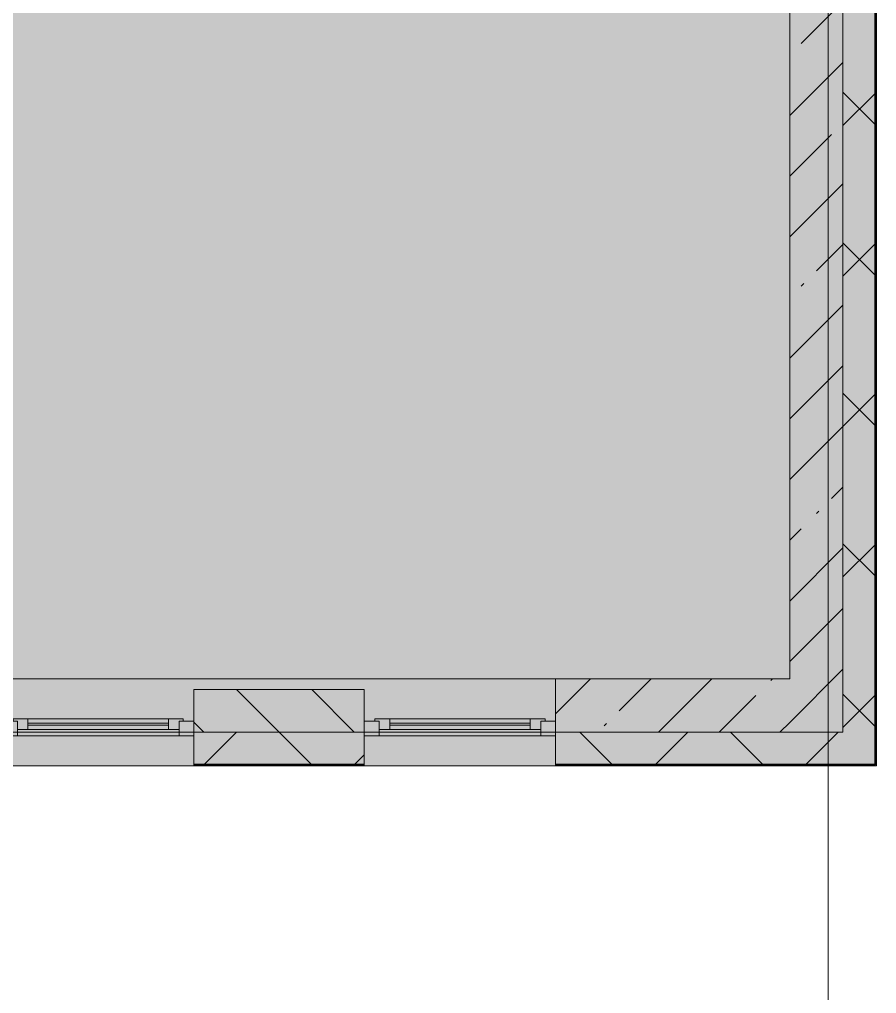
# Model space of a CAD drawing. Header units: millimetres. Extents: x 81663 to 277412, y -8553 to 29000.
# Drawn here: x 269438 to 273466, y -1328 to 3249 of the extents above; entities that cross this region are included whole.
import ezdxf

# ---------------------------------------------------------------- set-up
doc = ezdxf.new("R2010")
doc.units = ezdxf.units.MM
doc.layers.add('A-DETL-GENF-2', color=7, linetype='Continuous', lineweight=9, true_color=0xc0c0c0, transparency=0.4)
for name, color, linetype, lineweight, true_color in [('A-GLAZ-1', 7, 'Continuous', 5, 0x737373), ('A-WALL-5', 7, 'Continuous', 5, 0x737373), ('A-WALL-6', 7, 'Continuous', 9, 0x737373), ('I-WALL-4', 7, 'Continuous', 5, 0x737373)]:
    doc.layers.add(name, color=color, linetype=linetype, lineweight=lineweight, true_color=true_color)
for name, color, linetype, lineweight in [('A-WALL-4', 7, 'Continuous', 5), ('I-WALL-3', 7, 'Continuous', 5), ('Оси', 7, 'Continuous', 9)]:
    doc.layers.add(name, color=color, linetype=linetype, lineweight=lineweight)
pattern_1 = [(45, (148228.23, 0), (-353.5534, 353.5534), []), (135, (148228.23, 0), (-353.5534, -353.5534), [])]
pattern_2 = [(45, (148228.23, 0), (-285.1231, 285.1231), []), (45, (148513.35, 0), (-285.1231, 285.1231), [504.031, -100.806, 16.764, -84.042])]

# ---------------------------------------------------------------- blocks, each defined once
blk = doc.blocks.new('120_Окно_СКБ_1Ст - 120_Окно_СКБ_1Ст 900х2500_h_ с форточкой-22876038-2_5_3_птичка')
at = {"layer": 'A-GLAZ-1'}
for p, q in [((-450, -127), (-450, -57)), ((-450, -57), (-380, -57)), ((450, -57), (-450, -57)), ((-380, -57), (-380, -127)), ((380, -87), (-380, -87)), ((-380, -87), (-380, -127)), ((-330, -137), (-330, -87)), ((330, -137), (330, -87)), ((380, -127), (380, -57)), ((380, -57), (450, -57)), ((380, -127), (380, -87)), ((450, -57), (450, -127)), ((-380, -127), (-450, -127)), ((-450, -127), (-400, -127)), ((-380, -127), (-400, -127)), ((-400, -127), (-400, -137)), ((-400, -137), (400, -137)), ((400, -137), (-400, -137)), ((-330, -107), (330, -107)), ((330, -117), (-330, -117)), ((450, -127), (380, -127)), ((400, -127), (380, -127)), ((400, -127), (450, -127)), ((400, -137), (400, -127))]:
    blk.add_line(p, q, dxfattribs=at)

msp = doc.modelspace()

# ---------------------------------------------------------------- hatches: boundary and pattern name
at = {"layer": 'A-DETL-GENF-2'}
msp.add_hatch(color=256, dxfattribs=at).paths.add_polyline_path([(270445.2, -258), (273466.2, -258), (273466.2, 21558), (241536.2, 21558), (241536.2, 27348), (233088.2, 27348), (233088.2, 5750), (237430.2, 5750), (237430.2, -258), (269517.7, -258)])
at = {"layer": 'A-WALL-4'}
h = msp.add_hatch(dxfattribs=at)
h.set_pattern_fill('FP_48', color=256, style=0, pattern_type=2)
h.set_pattern_definition(pattern_1)
h.paths.add_polyline_path([(273454.5, -250), (273458.2, -250), (273458.2, 7700), (273308.2, 7700), (273308.2, -250), (273418.2, -250)])
h.paths.add_polyline_path([(273458.2, 10000), (273458.2, 11920), (273308.2, 11920), (273308.2, 10000)])
h.paths.add_polyline_path([(273458.2, 13120), (273458.2, 21400), (273308.2, 21400), (273308.2, 13120)])
h = msp.add_hatch(dxfattribs=at)
h.set_pattern_fill('FP_58', color=256, style=0, pattern_type=2)
h.set_pattern_definition([(135, (148228.23, 0), (-176.7767, -176.7767), [])])
h.paths.add_polyline_path([(271058.2, -100), (271058.2, 100), (270258.2, 100), (270258.2, -100), (270445.2, -100)])
h.paths.add_polyline_path([(257459.9, -100), (258458.2, -100), (258458.2, 100), (257158.2, 100), (257158.2, -100)])
h.paths.add_polyline_path([(267198.9, -100), (267558.2, -100), (267558.2, 100), (267058.2, 100), (267058.2, -100)])
h.paths.add_polyline_path([(261908.2, -100), (261908.2, 100), (261658.2, 100), (261658.2, -100)])
h.paths.add_polyline_path([(262808.2, -100), (263858.2, -100), (263858.2, 100), (262808.2, 100)])
h.paths.add_polyline_path([(252008.2, -100), (253058.2, -100), (253058.2, 100), (252008.2, 100)])
h.paths.add_polyline_path([(249058.2, -100), (249958.2, -100), (249958.2, 100), (249058.2, 100)])
h.paths.add_polyline_path([(247258.2, -100), (247257.2, 100), (243908.2, 100), (243908.2, -100), (247257.2, -100)])
h.paths.add_polyline_path([(243008.2, -100), (243008.2, 100), (242758.2, 100), (242758.2, -100)])
h.paths.add_polyline_path([(250967.3, -100), (251108.2, -100), (251108.2, 100), (250858.2, 100), (250858.2, -100)])
h.paths.add_polyline_path([(240958.2, -100), (240958.2, 100), (240158.2, 100), (240158.2, -100), (240764.5, -100)])
h = msp.add_hatch(dxfattribs=at)
h.set_pattern_fill('FP_48', color=256, style=0, pattern_type=2)
h.set_pattern_definition(pattern_1)
h.paths.add_polyline_path([(268458.2, -250), (269358.2, -250), (269358.2, -100), (268458.2, -100)])
h.paths.add_polyline_path([(270258.2, -250), (271058.2, -250), (271058.2, -100), (270258.2, -100)])
h.paths.add_polyline_path([(273227.7, -250), (273308.2, -250), (273308.2, -100), (271958.2, -100), (271958.2, -250), (272300.2, -250)])
h.paths.add_polyline_path([(255604.9, -250), (256258.2, -250), (256258.2, -100), (255358.2, -100), (255358.2, -250)])
h.paths.add_polyline_path([(261908.2, -250), (261908.2, -100), (260758.2, -100), (260758.2, -250), (261170, -250)])
h.paths.add_polyline_path([(263858.2, -250), (263858.2, -100), (262808.2, -100), (262808.2, -250), (263025, -250)])
h.paths.add_polyline_path([(257158.2, -250), (258458.2, -250), (258458.2, -100), (257158.2, -100)])
h.paths.add_polyline_path([(266158.2, -250), (267558.2, -250), (267558.2, -100), (266158.2, -100)])
h.paths.add_polyline_path([(250967.3, -250), (251108.2, -250), (251108.2, -100), (249058.2, -100), (249058.2, -250), (250039.7, -250)])
h.paths.add_polyline_path([(252008.2, -250), (253058.2, -250), (253058.2, -100), (252008.2, -100)])
h.paths.add_polyline_path([(247258.2, -250), (248158.2, -250), (248158.2, -100), (243908.2, -100), (243908.2, -250), (247257.2, -250)])
h.paths.add_polyline_path([(241858.2, -250), (243008.2, -250), (243008.2, -100), (241858.2, -100)])
h.paths.add_polyline_path([(240300.8, -250), (240958.2, -250), (240958.2, -100), (240158.2, -100), (240158.2, -250)])
h.paths.add_polyline_path([(239258.2, -250), (239258.2, -100), (237438.2, -100), (237438.2, -250), (237982, -250)])
at = {"layer": 'I-WALL-3'}
h = msp.add_hatch(dxfattribs=at)
h.set_pattern_fill('FP_56', color=256, style=0, pattern_type=2)
h.set_pattern_definition(pattern_2)
h.paths.add_polyline_path([(273308.2, -100), (273308.2, 7700), (273058.2, 7700), (273058.2, -100), (273235, -100)])
h = msp.add_hatch(dxfattribs=at)
h.set_pattern_fill('FP_56', color=256, style=0, pattern_type=2)
h.set_pattern_definition(pattern_2)
h.paths.add_polyline_path([(272518.5, -100), (273058.2, -100), (273058.2, 150), (271958.2, 150), (271958.2, -100), (272300.2, -100)])

# ---------------------------------------------------------------- linework, layer by layer
at = {"layer": 'A-WALL-5'}
for p, q in [((273466.2, -258), (273466.2, 21558)), ((271058.2, 100), (270258.2, 100)), ((270258.2, 100), (270258.2, -258)), ((271058.2, -258), (271058.2, 100)), ((273308.2, -100), (271958.2, -100)), ((271958.2, -100), (271958.2, -258)), ((267558.2, -258), (273466.2, -258))]:
    msp.add_line(p, q, dxfattribs=at)
at = {"layer": 'A-WALL-6'}
for p, q in [((273458.2, -250), (273458.2, 7700)), ((273461.2, -253), (273461.2, 7700)), ((270258.2, -100), (271058.2, -100)), ((271058.2, -100), (270258.2, -100)), ((270258.2, -250), (271058.2, -250)), ((270258.2, -253), (271058.2, -253)), ((271958.2, -250), (273454.5, -250)), ((271958.2, -253), (273461.2, -253))]:
    msp.add_line(p, q, dxfattribs=at)
at = {"layer": 'I-WALL-4'}
for p, q in [((273058.2, 10000), (273058.2, 150)), ((273308.2, -100), (273308.2, 10000)), ((269358.2, 150), (271958.2, 150)), ((273058.2, 150), (271958.2, 150)), ((271958.2, 150), (271958.2, -100)), ((270258.2, -100), (269358.2, -100)), ((271958.2, -100), (271058.2, -100)), ((271958.2, -100), (273308.2, -100))]:
    msp.add_line(p, q, dxfattribs=at)
at = {"layer": 'Оси'}
msp.add_line((273238.2, -1906.3), (273238.2, 9979), dxfattribs=at)

# ---------------------------------------------------------------- block references
at = {"layer": 'A-GLAZ-1', "rotation": 180}
for p in [(269808.2, -175), (271508.2, -175)]:
    msp.add_blockref('120_Окно_СКБ_1Ст - 120_Окно_СКБ_1Ст 900х2500_h_ с форточкой-22876038-2_5_3_птичка', p, dxfattribs=at)

doc.saveas('drawing.dxf')
